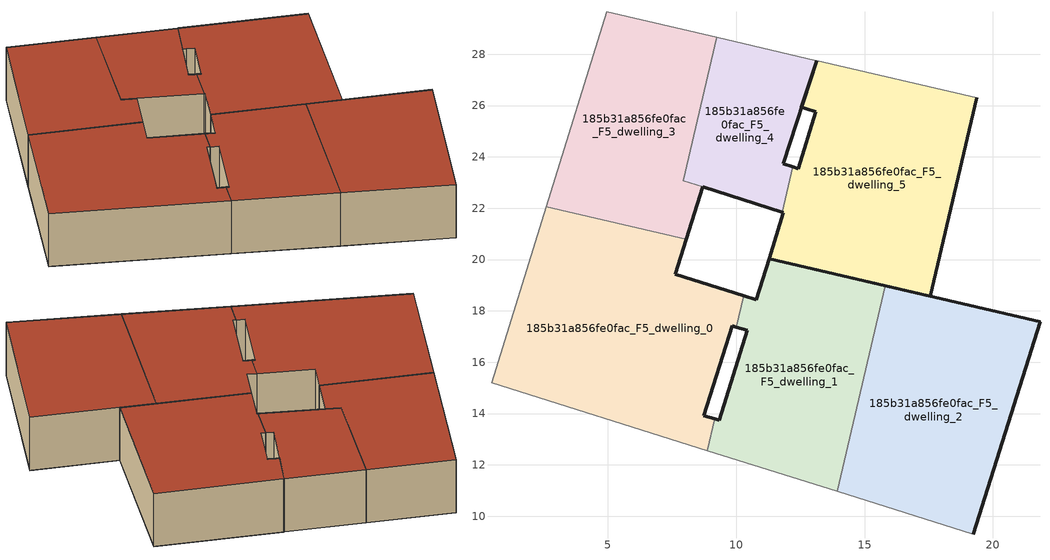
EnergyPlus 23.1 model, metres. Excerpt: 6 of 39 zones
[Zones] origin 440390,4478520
185b31a856fe0fac_F5_dwelling_0
 floor to 185b31a856fe0fac_F4_dwelling_0 (EU_floor_Construction): 8.88,12.56 9.17,13.79 8.74,13.91 9.84,17.42 10,17.37 10.29,18.6 7.63,19.42 8.05,20.79 2.59,22.06 0.46,15.21 z15
 wall outside (EU_wall_Construction): 8.05,20.79 7.63,19.42 10.29,18.6 / 10,17.37 9.84,17.42 8.74,13.91 9.17,13.79 z15:18
 wall to 185b31a856fe0fac_F5_dwelling_1 (EU_wall_Construction): 10.29,18.6 10,17.37 / 9.17,13.79 8.88,12.56 z15:18
 wall adiabatic (EU_wall_Construction): 8.88,12.56 0.46,15.21 2.59,22.06 z15:18
 wall to 185b31a856fe0fac_F5_dwelling_3 (EU_wall_Construction): 2.59,22.06 8.05,20.79 z15:18
 roof outside (EU_roof_Construction): 8.05,20.79 7.63,19.42 10.29,18.6 10,17.37 9.84,17.42 8.74,13.91 9.17,13.79 8.88,12.56 0.46,15.21 2.59,22.06 z18
185b31a856fe0fac_F5_dwelling_1
 floor to 185b31a856fe0fac_F4_dwelling_1 (EU_floor_Construction): 13.93,10.96 15.8,18.98 11.28,20.04 10.78,18.44 10.29,18.6 10,17.37 10.42,17.24 9.33,13.75 9.17,13.79 8.88,12.56 z15
 wall outside (EU_wall_Construction): 10.29,18.6 10.78,18.44 11.28,20.04 15.8,18.98 / 9.17,13.79 9.33,13.75 10.42,17.24 10,17.37 z15:18
 wall to 185b31a856fe0fac_F5_dwelling_2 (EU_wall_Construction): 15.8,18.98 13.93,10.96 z15:18
 wall adiabatic (EU_wall_Construction): 13.93,10.96 8.88,12.56 z15:18
 roof outside (EU_roof_Construction): 15.8,18.98 13.93,10.96 8.88,12.56 9.17,13.79 9.33,13.75 10.42,17.24 10,17.37 10.29,18.6 10.78,18.44 11.28,20.04 z18
185b31a856fe0fac_F5_dwelling_2
 floor to 185b31a856fe0fac_F4_dwelling_2 (EU_floor_Construction): 19.23,9.29 21.83,17.57 15.8,18.98 13.93,10.96 z15
 wall outside (EU_wall_Construction): 15.8,18.98 21.83,17.57 19.23,9.29 z15:18
 wall adiabatic (EU_wall_Construction): 19.23,9.29 13.93,10.96 z15:18
 roof outside (EU_roof_Construction): 21.83,17.57 19.23,9.29 13.93,10.96 15.8,18.98 z18
185b31a856fe0fac_F5_dwelling_3
 floor to 185b31a856fe0fac_F4_dwelling_3 (EU_floor_Construction): 8.05,20.79 8.69,22.83 7.94,23.07 9.24,28.66 4.95,29.66 2.59,22.06 z15
 wall outside (EU_wall_Construction): 8.69,22.83 8.05,20.79 z15:18
 wall adiabatic (EU_wall_Construction): 2.59,22.06 4.95,29.66 9.24,28.66 z15:18
 wall to 185b31a856fe0fac_F5_dwelling_4 (EU_wall_Construction): 9.24,28.66 7.94,23.07 8.69,22.83 z15:18
 roof outside (EU_roof_Construction): 9.24,28.66 7.94,23.07 8.69,22.83 8.05,20.79 2.59,22.06 4.95,29.66 z18
185b31a856fe0fac_F5_dwelling_4
 floor to 185b31a856fe0fac_F4_dwelling_4 (EU_floor_Construction): 11.78,21.85 12.2,23.61 11.83,23.74 13.13,27.75 13.16,27.74 13.12,27.75 9.24,28.66 7.94,23.07 8.69,22.83 z15
 wall outside (EU_wall_Construction): 11.78,21.85 8.69,22.83 / 13.13,27.75 11.83,23.74 12.2,23.61 z15:18
 wall to 185b31a856fe0fac_F5_dwelling_5 (EU_wall_Construction): 12.2,23.61 11.78,21.85 / 13.16,27.74 13.13,27.75 z15:18
 wall adiabatic (EU_wall_Construction): 9.24,28.66 13.12,27.75 13.16,27.74 z15:18
 roof outside (EU_roof_Construction): 13.12,27.75 13.16,27.74 13.13,27.75 11.83,23.74 12.2,23.61 11.78,21.85 8.69,22.83 7.94,23.07 9.24,28.66 z18
185b31a856fe0fac_F5_dwelling_5
 floor to 185b31a856fe0fac_F4_dwelling_5 (EU_floor_Construction): 17.56,18.57 19.36,26.3 13.16,27.74 13.13,27.75 12.54,25.93 12.72,25.87 13.1,25.75 12.41,23.54 12.2,23.61 11.78,21.85 11.84,21.83 11.28,20.04 z15
 wall outside (EU_wall_Construction): 12.2,23.61 12.41,23.54 13.1,25.75 12.72,25.87 12.54,25.93 13.13,27.75 / 19.36,26.3 17.56,18.57 11.28,20.04 11.84,21.83 11.78,21.85 z15:18
 wall adiabatic (EU_wall_Construction): 13.16,27.74 19.36,26.3 z15:18
 roof outside (EU_roof_Construction): 19.36,26.3 17.56,18.57 11.28,20.04 11.84,21.83 11.78,21.85 12.2,23.61 12.41,23.54 13.1,25.75 12.72,25.87 12.54,25.93 13.13,27.75 13.16,27.74 z18
[Building]
EU S2 Campaign: North Axis=0; Terrain=City; Solar Distribution=FullExterior
[Site:Location]
Madrid: Latitude=40.5; Longitude=-3.5; Time Zone=1; Elevation=609
[SizingPeriod:WeatherFileDays]
AnnualSizingPeriod: Begin Month=1; Begin Day of Month=1; End Month=12; End Day of Month=31; Day of Week for Start Day=Monday; Use Weather File Daylight Saving Period=No; Use Weather File Rain and Snow Indicators=No
[MATERIAL]
EU_InternalMass_Material: Roughness=MediumRough; Thickness=0.1; Conductivity=1; Density=1800; Specific Heat=900; Thermal Absorptance=0.9; Solar Absorptance=0.7; Visible Absorptance=0.7
[MATERIAL:NOMASS] Roughness=MediumRough; Thermal Absorptance=0.9; Solar Absorptance=0.7; Visible Absorptance=0.7
Name | Thermal Resistance
EU_wall_NoMass | 0.419739
EU_roof_NoMass | 0.352165
EU_floor_NoMass | 0.608284
[CONSTRUCTION]
EU_wall_Construction: EU_wall_NoMass
EU_roof_Construction: EU_roof_NoMass
EU_floor_Construction: EU_floor_NoMass
EU_InternalMass_Construction: EU_InternalMass_Material
[ZONE] Type=1; Multiplier=1; Ceiling Height=autocalculate; Floor Area=autocalculate; Part of Total Floor Area=Yes
Name | Volume
185b31a856fe0fac_F5_dwelling_0 | 176.434
185b31a856fe0fac_F5_dwelling_1 | 121.102
185b31a856fe0fac_F5_dwelling_2 | 148.787
185b31a856fe0fac_F5_dwelling_3 | 116.194
185b31a856fe0fac_F5_dwelling_4 | 68.4646
185b31a856fe0fac_F5_dwelling_5 | 150.096
[INTERNALMASS] Construction=EU_InternalMass_Construction
Name | Zone or ZoneList | Surface Area
185b31a856fe0fac_F5_dwelling_0_EU_InternalMass | 185b31a856fe0fac_F5_dwelling_0 | 60.3073
185b31a856fe0fac_F5_dwelling_1_EU_InternalMass | 185b31a856fe0fac_F5_dwelling_1 | 60.3133
185b31a856fe0fac_F5_dwelling_2_EU_InternalMass | 185b31a856fe0fac_F5_dwelling_2 | 38.8745
185b31a856fe0fac_F5_dwelling_3_EU_InternalMass | 185b31a856fe0fac_F5_dwelling_3 | 38.8732
185b31a856fe0fac_F5_dwelling_4_EU_InternalMass | 185b31a856fe0fac_F5_dwelling_4 | 49.5944
185b31a856fe0fac_F5_dwelling_5_EU_InternalMass | 185b31a856fe0fac_F5_dwelling_5 | 49.5872
[OTHEREQUIPMENT] Fuel Type=Electricity; Design Level Calculation Method=Watts/Area; Power per Zone Floor Area=1; Fraction Latent=0; Fraction Radiant=0; Fraction Lost=0; Carbon Dioxide Generation Rate=0; EndUse Subcategory=EU_Step8_InternalGains
Name | Zone or ZoneList or Space or SpaceList | Schedule
EU_Step8_InternalGain_185b31a856fe0fac_F5_dwelling_0_f000 | 185b31a856fe0fac_F5_dwelling_0 | EU_Step8_GainSchedule_185b31a856fe0fac_F5_dwelling_0_f000
EU_Step8_InternalGain_185b31a856fe0fac_F5_dwelling_1_f000 | 185b31a856fe0fac_F5_dwelling_1 | EU_Step8_GainSchedule_185b31a856fe0fac_F5_dwelling_1_f000
EU_Step8_InternalGain_185b31a856fe0fac_F5_dwelling_2_f000 | 185b31a856fe0fac_F5_dwelling_2 | EU_Step8_GainSchedule_185b31a856fe0fac_F5_dwelling_2_f000
EU_Step8_InternalGain_185b31a856fe0fac_F5_dwelling_3_f000 | 185b31a856fe0fac_F5_dwelling_3 | EU_Step8_GainSchedule_185b31a856fe0fac_F5_dwelling_3_f000
EU_Step8_InternalGain_185b31a856fe0fac_F5_dwelling_4_f000 | 185b31a856fe0fac_F5_dwelling_4 | EU_Step8_GainSchedule_185b31a856fe0fac_F5_dwelling_4_f000
EU_Step8_InternalGain_185b31a856fe0fac_F5_dwelling_5_f000 | 185b31a856fe0fac_F5_dwelling_5 | EU_Step8_GainSchedule_185b31a856fe0fac_F5_dwelling_5_f000
[ZONEVENTILATION:DESIGNFLOWRATE] Schedule=EU_AlwaysOn; Design Flow Rate Calculation Method=AirChanges/Hour; Air Changes per Hour=0.703302; Ventilation Type=Natural; Fan Pressure Rise=0; Fan Total Efficiency=1; Constant Term Coefficient=1; Temperature Term Coefficient=0; Velocity Term Coefficient=0; Velocity Squared Term Coefficient=0; Minimum Indoor Temperature=-100; Maximum Indoor Temperature=100; Delta Temperature=-100; Minimum Outdoor Temperature=-100; Maximum Outdoor Temperature=100; Maximum Wind Speed=40
Name | Zone or ZoneList or Space or SpaceList
EU_ConstantAir_185b31a856fe0fac_F5_dwelling_0 | 185b31a856fe0fac_F5_dwelling_0
EU_ConstantAir_185b31a856fe0fac_F5_dwelling_1 | 185b31a856fe0fac_F5_dwelling_1
EU_ConstantAir_185b31a856fe0fac_F5_dwelling_2 | 185b31a856fe0fac_F5_dwelling_2
EU_ConstantAir_185b31a856fe0fac_F5_dwelling_3 | 185b31a856fe0fac_F5_dwelling_3
EU_ConstantAir_185b31a856fe0fac_F5_dwelling_4 | 185b31a856fe0fac_F5_dwelling_4
EU_ConstantAir_185b31a856fe0fac_F5_dwelling_5 | 185b31a856fe0fac_F5_dwelling_5
[HVACTEMPLATE:ZONE:IDEALLOADSAIRSYSTEM] System Availability Schedule=EU_AlwaysOn; Maximum Heating Supply Air Temperature=50; Minimum Cooling Supply Air Temperature=13; Maximum Heating Supply Air Humidity Ratio=0.0156; Minimum Cooling Supply Air Humidity Ratio=0.0077; Heating Limit=NoLimit; Cooling Limit=NoLimit; Heating Availability Schedule=EU_AlwaysOn; Cooling Availability Schedule=EU_CoolingOff; Dehumidification Control Type=ConstantSensibleHeatRatio; Cooling Sensible Heat Ratio=0.7; Dehumidification Setpoint=60; Humidification Control Type=None; Humidification Setpoint=30; Outdoor Air Method=None; Outdoor Air Flow Rate per Person=0.00944; Outdoor Air Flow Rate per Zone Floor Area=0; Outdoor Air Flow Rate per Zone=0; Demand Controlled Ventilation Type=None; Outdoor Air Economizer Type=NoEconomizer; Heat Recovery Type=None; Sensible Heat Recovery Effectiveness=0.7; Latent Heat Recovery Effectiveness=0.65
Name | Template Thermostat
185b31a856fe0fac_F5_dwelling_0 | EU_HeatOnly_185b31a856fe0fac_F5_dwelling_0
185b31a856fe0fac_F5_dwelling_1 | EU_HeatOnly_185b31a856fe0fac_F5_dwelling_1
185b31a856fe0fac_F5_dwelling_2 | EU_HeatOnly_185b31a856fe0fac_F5_dwelling_2
185b31a856fe0fac_F5_dwelling_3 | EU_HeatOnly_185b31a856fe0fac_F5_dwelling_3
185b31a856fe0fac_F5_dwelling_4 | EU_HeatOnly_185b31a856fe0fac_F5_dwelling_4
185b31a856fe0fac_F5_dwelling_5 | EU_HeatOnly_185b31a856fe0fac_F5_dwelling_5
[SIZING:ZONE] Zone Cooling Design Supply Air Temperature Input Method=SupplyAirTemperature; Zone Cooling Design Supply Air Temperature=13; Zone Heating Design Supply Air Temperature Input Method=SupplyAirTemperature; Zone Heating Design Supply Air Temperature=50; Zone Cooling Design Supply Air Humidity Ratio=0.008; Zone Heating Design Supply Air Humidity Ratio=0.008; Cooling Design Air Flow Method=DesignDay; Cooling Design Air Flow Rate=0; Cooling Minimum Air Flow per Zone Floor Area=0.000762; Cooling Minimum Air Flow=0; Cooling Minimum Air Flow Fraction=0.2; Heating Design Air Flow Method=DesignDay; Heating Design Air Flow Rate=0; Heating Maximum Air Flow per Zone Floor Area=0.002032; Heating Maximum Air Flow=0.141576; Heating Maximum Air Flow Fraction=0.3; Account for Dedicated Outdoor Air System=No; Dedicated Outdoor Air System Control Strategy=NeutralSupplyAir; Dedicated Outdoor Air Low Setpoint Temperature for Design=autosize; Dedicated Outdoor Air High Setpoint Temperature for Design=autosize; Zone Load Sizing Method=Sensible Load Only No Latent Load; Zone Latent Cooling Design Supply Air Humidity Ratio Input Method=HumidityRatioDifference; Zone Cooling Design Supply Air Humidity Ratio Difference=0.005; Zone Latent Heating Design Supply Air Humidity Ratio Input Method=HumidityRatioDifference; Zone Humidification Design Supply Air Humidity Ratio Difference=0.005
185b31a856fe0fac_F5_dwelling_0; 185b31a856fe0fac_F5_dwelling_1; 185b31a856fe0fac_F5_dwelling_2; 185b31a856fe0fac_F5_dwelling_3; 185b31a856fe0fac_F5_dwelling_4; 185b31a856fe0fac_F5_dwelling_5
[SCHEDULE:CONSTANT]
Name | Hourly Value
EU_AlwaysOn | 1
EU_CoolingOff | 0
[SCHEDULE:FILE] Column Number=1; Rows to Skip at Top=0; Number of Hours of Data=8760; Column Separator=Comma; Interpolate to Timestep=No; Minutes per Item=60; Adjust Schedule for Daylight Savings=Yes
Name | File
EU_Step8_GainSchedule_185b31a856fe0fac_F5_dwelling_0_f000 | ../../schedules/185b31a856fe0fac/185b31a856fe0fac_F5_dwelling_0_f000_gain.csv
EU_Step8_GainSchedule_185b31a856fe0fac_F5_dwelling_1_f000 | ../../schedules/185b31a856fe0fac/185b31a856fe0fac_F5_dwelling_1_f000_gain.csv
EU_Step8_GainSchedule_185b31a856fe0fac_F5_dwelling_2_f000 | ../../schedules/185b31a856fe0fac/185b31a856fe0fac_F5_dwelling_2_f000_gain.csv
EU_Step8_GainSchedule_185b31a856fe0fac_F5_dwelling_3_f000 | ../../schedules/185b31a856fe0fac/185b31a856fe0fac_F5_dwelling_3_f000_gain.csv
EU_Step8_GainSchedule_185b31a856fe0fac_F5_dwelling_4_f000 | ../../schedules/185b31a856fe0fac/185b31a856fe0fac_F5_dwelling_4_f000_gain.csv
EU_Step8_GainSchedule_185b31a856fe0fac_F5_dwelling_5_f000 | ../../schedules/185b31a856fe0fac/185b31a856fe0fac_F5_dwelling_5_f000_gain.csv
